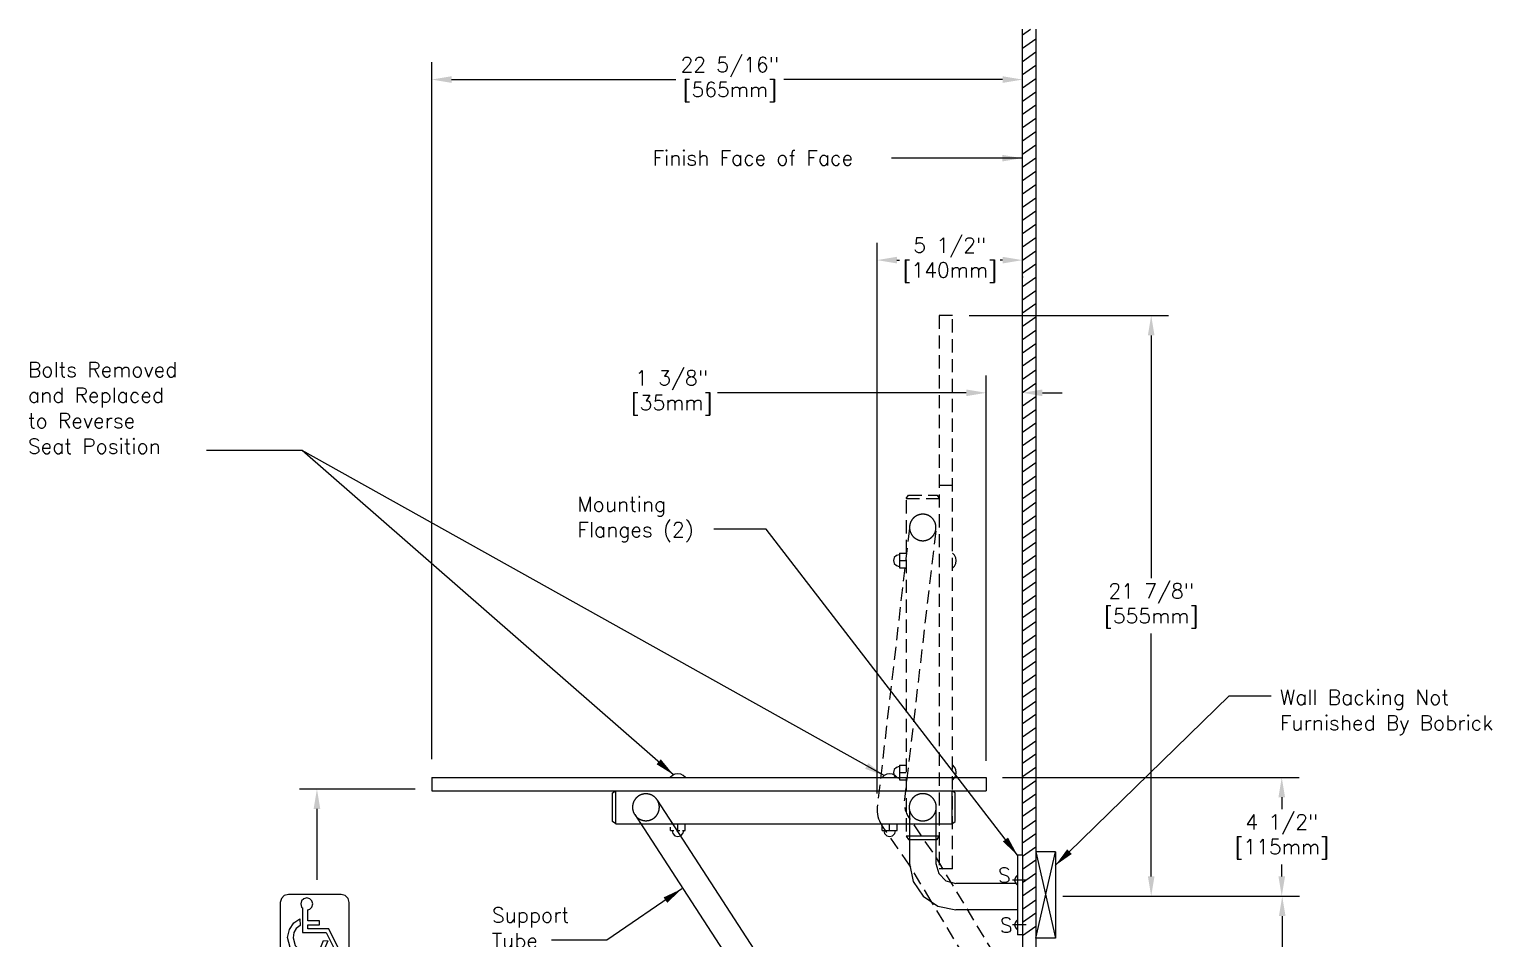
# Model space of a CAD drawing. Extents: x 7 to 116, y 1 to 63.
# Drawn here: x 60.4 to 115.6, y 26.4 to 60.7 of the extents above; entities that cross this region are included whole.
import ezdxf

# ---------------------------------------------------------------- set-up
doc = ezdxf.new("R2010")
doc.units = 0
doc.header["$MEASUREMENT"] = 0
doc.header["$PDMODE"] = 3
doc.header["$PDSIZE"] = 1
doc.linetypes.add('HIDDEN', pattern=[0.375, 0.25, -0.125])
doc.linetypes.add('HIDDEN2', pattern=[0.1875, 0.125, -0.0625])
doc.layers.get('0').update_dxf_attribs({"linetype": 'CONTINUOUS'})
doc.layers.get('Defpoints').update_dxf_attribs({"linetype": 'CONTINUOUS'})
doc.layers.add('detail', color=4, linetype='CONTINUOUS')
doc.layers.add('dim', color=1, linetype='CONTINUOUS')
doc.styles.add('DIM_S_7', font='simplex.shx', dxfattribs={"height": 0.5625})
doc.dimstyles.new('DIM_S_7', dxfattribs={"dimtxt": 0.125, "dimasz": 0.75, "dimexe": 0.65625, "dimexo": 0.625, "dimgap": 0.09375, "dimtad": 0, "dimtih": 1, "dimtoh": 1, "dimdec": 4, "dimzin": 4, "dimdsep": 46, "dimlunit": 5, "dimtxsty": 'DIM_S_7', "dimcen": 0.09375, "dimaunit": 1, "dimadec": 0, "dimazin": 0, "dimtfac": 1, "dimtdec": 4, "dimtofl": 0, "dimtmove": 0, "dimatfit": 3, "dimfxl": 1, "dimfrac": 2, "dimtolj": 1, "dimtzin": 0, "dimarcsym": 0})

# ---------------------------------------------------------------- blocks, each defined once
blk = doc.blocks.new('*D8')
at = {"color": 0, "linetype": 'ByBlock'}
for p, q in [((75.575, 33.13), (75.575, 59.444)), ((97.889, 59.413), (97.889, 59.444)), ((76.325, 58.788), (84.799, 58.788)), ((97.139, 58.788), (88.87, 58.788))]:
    blk.add_line(p, q, dxfattribs=at)
for points in [[(76.325, 58.913), (76.325, 58.663), (75.575, 58.788)], [(97.139, 58.913), (97.139, 58.663), (97.889, 58.788)]]:
    blk.add_solid(points, dxfattribs=at)
at = {"layer": 'Defpoints', "color": 0, "linetype": 'ByBlock'}
for p in [(97.889, 58.788), (97.889, 58.788), (75.575, 32.505)]:
    blk.add_point(p, dxfattribs=at)
at = {"color": 0, "linetype": 'ByBlock', "insert": (86.834, 58.788), "char_height": 0.5625, "attachment_point": 5, "style": 'DIM_S_7'}
blk.add_mtext('\\A1;22 5/16"\\P[565mm]', dxfattribs=at)
blk = doc.blocks.new('*D9')
at = {"color": 0, "linetype": 'ByBlock'}
for p, q in [((92.395, 31.838), (92.395, 52.628)), ((93.145, 51.972), (93.239, 51.972)), ((97.139, 51.972), (97.045, 51.972)), ((97.889, 51.351), (97.889, 51.316))]:
    blk.add_line(p, q, dxfattribs=at)
for points in [[(93.145, 52.097), (93.145, 51.847), (92.395, 51.972)], [(97.139, 52.097), (97.139, 51.847), (97.889, 51.972)]]:
    blk.add_solid(points, dxfattribs=at)
at = {"layer": 'Defpoints', "color": 0, "linetype": 'ByBlock'}
for p in [(97.889, 51.976), (97.889, 51.972), (92.395, 31.213)]:
    blk.add_point(p, dxfattribs=at)
at = {"color": 0, "linetype": 'ByBlock', "insert": (95.141, 51.972), "char_height": 0.5625, "attachment_point": 5, "style": 'DIM_S_7'}
blk.add_mtext('\\A1;5 1/2"\\P[140mm]', dxfattribs=at)
blk = doc.blocks.new('*D19')
at = {"layer": 'Defpoints', "color": 0, "linetype": 'Continuous'}
for p in [(95.247, 49.88), (98.787, 27.958), (102.75, 27.958)]:
    blk.add_point(p, dxfattribs=at)
at = {"layer": 'dim', "color": 0, "linetype": 'Continuous', "lineweight": -2}
for p, q in [((95.872, 49.88), (103.407, 49.88)), ((102.75, 49.13), (102.75, 39.964)), ((102.75, 28.708), (102.75, 37.875)), ((99.412, 27.958), (103.407, 27.958))]:
    blk.add_line(p, q, dxfattribs=at)
at = {"layer": 'dim', "color": 0, "linetype": 'Continuous'}
for points in [[(102.625, 49.13), (102.875, 49.13), (102.75, 49.88)], [(102.625, 28.708), (102.875, 28.708), (102.75, 27.958)]]:
    blk.add_solid(points, dxfattribs=at)
at = {"layer": 'dim', "color": 0, "linetype": 'Continuous', "insert": (102.75, 38.919), "char_height": 0.5625, "attachment_point": 5, "style": 'DIM_S_7'}
blk.add_mtext('\\A1;21 7/8"\\P[555mm]', dxfattribs=at)
blk = doc.blocks.new('*D12')
at = {"color": 0, "linetype": 'ByBlock'}
for p, q in [((99.412, 27.958), (108.355, 27.958)), ((107.699, 27.208), (107.699, 24.308)), ((107.699, 19.318), (107.699, 22.218)), ((98.708, 18.568), (108.355, 18.568))]:
    blk.add_line(p, q, dxfattribs=at)
for points in [[(107.574, 27.208), (107.824, 27.208), (107.699, 27.958)], [(107.574, 19.318), (107.824, 19.318), (107.699, 18.568)]]:
    blk.add_solid(points, dxfattribs=at)
at = {"layer": 'Defpoints', "color": 0, "linetype": 'ByBlock'}
for p in [(98.787, 27.958), (107.699, 27.958), (98.083, 18.568)]:
    blk.add_point(p, dxfattribs=at)
at = {"color": 0, "linetype": 'ByBlock', "insert": (107.699, 23.263), "char_height": 0.5625, "attachment_point": 5, "style": 'DIM_S_7'}
blk.add_mtext('\\A1;9 3/8"\\P[240mm]', dxfattribs=at)
blk = doc.blocks.new('*D13')
at = {"color": 0, "linetype": 'ByBlock'}
for p, q in [((96.515, 33.068), (96.515, 47.621)), ((97.889, 46.38), (97.889, 47.621)), ((95.765, 46.964), (86.366, 46.964)), ((98.639, 46.964), (99.389, 46.964))]:
    blk.add_line(p, q, dxfattribs=at)
for points in [[(95.765, 47.089), (95.765, 46.839), (96.515, 46.964)], [(98.639, 47.089), (98.639, 46.839), (97.889, 46.964)]]:
    blk.add_solid(points, dxfattribs=at)
at = {"layer": 'Defpoints', "color": 0, "linetype": 'ByBlock'}
for p in [(97.889, 46.964), (97.889, 45.755), (96.515, 32.443)]:
    blk.add_point(p, dxfattribs=at)
at = {"color": 0, "linetype": 'ByBlock', "insert": (84.638, 46.964), "char_height": 0.5625, "attachment_point": 5, "style": 'DIM_S_7'}
blk.add_mtext('\\A1;1 3/8"\\P[35mm]', dxfattribs=at)
blk = doc.blocks.new('*D14')
at = {"color": 0, "linetype": 'ByBlock'}
for p, q in [((97.14, 32.443), (108.337, 32.443)), ((107.681, 31.693), (107.681, 31.245)), ((107.681, 28.708), (107.681, 29.156)), ((99.412, 27.958), (108.337, 27.958))]:
    blk.add_line(p, q, dxfattribs=at)
for points in [[(107.556, 31.693), (107.806, 31.693), (107.681, 32.443)], [(107.556, 28.708), (107.806, 28.708), (107.681, 27.958)]]:
    blk.add_solid(points, dxfattribs=at)
at = {"layer": 'Defpoints', "color": 0, "linetype": 'ByBlock'}
for p in [(96.515, 32.443), (98.787, 27.958), (107.681, 27.958)]:
    blk.add_point(p, dxfattribs=at)
at = {"color": 0, "linetype": 'ByBlock', "insert": (107.681, 30.201), "char_height": 0.5625, "attachment_point": 5, "style": 'DIM_S_7'}
blk.add_mtext('\\A1;4 1/2"\\P[115mm]', dxfattribs=at)
blk = doc.blocks.new('ADA')
at = {"layer": 'detail', "linetype": 'Continuous'}
for p, q in [((1.017, 0.853), (0.492, 0.853)), ((1.261, 0.358), (1.017, 0.853)), ((1.215, 0.235), (1.3, 0.278)), ((1.3, 0.278), (1.299, 0.282))]:
    blk.add_line(p, q, dxfattribs=at)
for points in [[(1.328, 0), (1.431, 0.028), (1.503, 0.1), (1.531, 0.202), (1.531, 1.514), (1.503, 1.616), (1.431, 1.688), (1.328, 1.716), (0, 1.716), (-0.102, 1.688), (-0.175, 1.616), (-0.203, 1.514), (-0.203, 0.202), (-0.175, 0.1), (-0.102, 0.028), (0, 0)], [(0.997, 0.551), (0.905, 0.333), (0.727, 0.181), (0.491, 0.125), (0.233, 0.194), (0.049, 0.378), (-0.021, 0.635), (0.026, 0.833), (0.142, 1), (0.293, 1.1), (0.295, 0.934), (0.193, 0.86), (0.137, 0.758), (0.12, 0.624), (0.172, 0.431), (0.31, 0.294), (0.504, 0.242), (0.68, 0.282), (0.814, 0.393), (0.883, 0.555)]]:
    blk.add_lwpolyline(points, close=True, dxfattribs=at)
for points in [[(0.492, 1.332), (0.54, 1.345), (0.595, 1.4), (0.616, 1.477), (0.595, 1.554), (0.54, 1.609), (0.463, 1.629), (0.386, 1.609), (0.331, 1.554), (0.31, 1.477), (0.331, 1.4), (0.355, 1.376)], [(0.355, 1.376), (0.355, 0.757)], [(0.492, 1.051), (0.492, 1.332)], [(0.355, 0.757), (0.492, 0.757)], [(0.492, 0.955), (0.78, 0.955), (0.78, 1.051), (0.492, 1.051)], [(0.492, 0.853), (0.492, 0.955)], [(0.492, 0.757), (0.948, 0.757)], [(0.948, 0.757), (1.215, 0.235)], [(1.299, 0.282), (1.359, 0.307), (1.398, 0.335), (1.407, 0.361), (1.382, 0.375), (1.329, 0.374), (1.261, 0.358)]]:
    blk.add_lwpolyline(points, dxfattribs=at)

msp = doc.modelspace()

# ---------------------------------------------------------------- linework, layer by layer
at = {"layer": 'Defpoints', "color": 0, "linetype": 'ByBlock'}
msp.add_point((75.57534, 32.00514), dxfattribs=at)
at = {"layer": 'detail', "linetype": 'HIDDEN2', "ltscale": 4}
for p, q in [((93.61589, 41.84562), (92.40166, 31.32763)), ((93.62677, 29.12896), (92.5742, 30.64184))]:
    msp.add_line(p, q, dxfattribs=at)
at = {"layer": 'detail', "linetype": 'Continuous'}
for p, q in [((94.62217, 41.87998), (94.62217, 41.87998)), ((84.12971, 31.31761), (84.12971, 31.31761)), ((94.63467, 31.38011), (94.63467, 31.38011))]:
    msp.add_line(p, q, dxfattribs=at)
for points in [[(97.88913, 54.07566), (97.88913, 60.68698)], [(97.88913, 60.47604), (98.18813, 60.68698)], [(97.88913, 59.97598), (98.38913, 60.32879)], [(98.38913, 60.68698), (98.38913, 15.38025)], [(97.88913, 59.476), (98.38913, 59.82879)], [(97.88913, 58.97604), (98.38913, 59.32878)], [(97.88913, 58.47606), (98.38913, 58.8288)], [(97.88913, 57.976), (98.38913, 58.32881)], [(97.88913, 57.47602), (98.38913, 57.82881)], [(97.88913, 56.97603), (98.38913, 57.32883)], [(97.88913, 56.47605), (98.38913, 56.82884)], [(97.88913, 55.97605), (98.38913, 56.32885)], [(97.88913, 55.47607), (98.38913, 55.8288)], [(97.88913, 54.97602), (98.38913, 55.32881)], [(97.88913, 54.47605), (98.38913, 54.8288)], [(97.88913, 29.50515), (97.88913, 54.47605)], [(97.88913, 53.97607), (98.38913, 54.32882)], [(97.88913, 53.47602), (98.38913, 53.82882)], [(97.88913, 52.97604), (98.38913, 53.32883)], [(97.88913, 52.47604), (98.38913, 52.82885)], [(97.88913, 51.97606), (98.38913, 52.32885)], [(97.88913, 51.47607), (98.38913, 51.82887)], [(97.88913, 50.97609), (98.38913, 51.32882)], [(97.88913, 50.47603), (98.38913, 50.82882)], [(97.88913, 49.97604), (98.38913, 50.32884)], [(97.88913, 49.47606), (98.38913, 49.82886)], [(97.88913, 48.97608), (98.38913, 49.32886)], [(97.88913, 48.47608), (98.38913, 48.82888)], [(97.88913, 47.9761), (98.38913, 48.32889)], [(97.88913, 47.4761), (98.38913, 47.82891)], [(97.88913, 46.97612), (98.38913, 47.32886)], [(97.88913, 46.47613), (98.38913, 46.82887)], [(97.88913, 45.97613), (98.38913, 46.32888)], [(97.88913, 45.47615), (98.38913, 45.8289)], [(97.88913, 44.9761), (98.38913, 45.3289)], [(97.88913, 44.47612), (98.38913, 44.82892)], [(97.88913, 44.18257), (97.88913, 44.40581)], [(97.88913, 43.97612), (98.38913, 44.32893)], [(97.88913, 43.47614), (98.38913, 43.82895)], [(94.66218, 43.09494), (94.74715, 42.96995)], [(94.74715, 43.47994), (95.24713, 43.47994)], [(97.88913, 42.97615), (98.38913, 43.32889)], [(97.88913, 42.47617), (98.38913, 42.82891)], [(97.88913, 41.97617), (98.38913, 42.32892)], [(97.88913, 41.47619), (98.38913, 41.82894)], [(93.24718, 40.90997), (93.49721, 40.90997)], [(93.24718, 40.90997), (93.24718, 40.35)], [(95.38713, 40.62998), (95.37004, 40.73837), (95.32169, 40.83616), (95.24647, 40.9155)], [(97.88913, 40.97614), (98.38913, 41.32894)], [(93.23742, 40.85016), (93.12645, 40.82002), (93.04738, 40.74095), (93.01725, 40.62998)], [(93.01725, 40.62998), (93.04738, 40.51901), (93.12645, 40.43995), (93.23742, 40.40982)], [(93.2276, 40.84999), (93.24718, 40.84999)], [(93.2276, 40.40997), (93.24718, 40.40997)], [(93.2469, 40.85016), (93.24385, 40.85016), (93.24044, 40.85016), (93.23742, 40.85016)], [(93.23742, 40.40982), (93.24066, 40.40982), (93.24449, 40.40982), (93.24773, 40.40982)], [(93.24718, 40.62998), (93.49721, 40.62998)], [(93.24718, 40.35), (93.49721, 40.35)], [(95.24791, 40.34447), (95.32274, 40.42382), (95.3704, 40.52159), (95.38713, 40.62998)], [(97.88913, 40.47616), (98.38913, 40.82895)], [(97.88913, 39.97616), (98.38913, 40.32896)], [(97.88913, 39.47618), (98.38913, 39.82897)], [(97.88913, 38.97619), (98.38913, 39.32899)], [(97.88913, 38.47626), (98.38913, 38.82894)], [(97.88913, 37.97627), (98.38913, 38.32901)], [(97.88913, 37.47629), (98.38913, 37.82902)], [(97.88913, 36.97623), (98.38913, 37.32904)], [(97.88913, 36.47625), (98.38913, 36.82904)], [(97.88913, 35.97626), (98.38913, 36.32906)], [(97.88913, 35.47628), (98.38913, 35.82906)], [(97.88913, 34.97628), (98.38913, 35.32908)], [(97.88913, 34.47629), (98.38913, 34.82903)], [(97.88913, 33.9763), (98.38913, 34.32905)], [(97.88913, 33.47631), (98.38913, 33.82906)], [(97.88913, 32.97633), (98.38913, 33.32907)], [(93.23742, 32.85028), (93.12645, 32.82015), (93.04738, 32.74108), (93.01725, 32.63012)], [(93.01725, 32.63012), (93.04738, 32.51915), (93.12645, 32.44008), (93.23742, 32.40994)], [(93.2276, 32.85011), (93.24718, 32.85011)], [(93.2469, 32.85028), (93.24385, 32.85028), (93.24044, 32.85028), (93.23742, 32.85028)], [(93.24718, 32.9101), (93.24718, 32.35013)], [(93.24718, 32.9101), (93.49721, 32.9101)], [(93.24718, 32.63012), (93.49721, 32.63012)], [(95.38713, 32.63012), (95.37004, 32.7385), (95.32169, 32.83628), (95.24647, 32.91561)], [(95.24791, 32.3446), (95.32274, 32.42394), (95.3704, 32.52173), (95.38713, 32.63012)], [(97.88913, 32.47628), (98.38913, 32.82908)], [(75.57534, 32.44263), (96.51465, 32.44263)], [(75.57534, 32.44263), (75.57534, 31.94264)], [(84.87225, 32.58257), (84.76386, 32.56548), (84.66609, 32.51713), (84.58675, 32.44191)], [(85.15776, 32.44191), (85.07843, 32.51713), (84.98064, 32.56548), (84.87225, 32.58257)], [(92.87217, 32.58257), (92.76378, 32.56548), (92.66601, 32.51713), (92.58667, 32.44191)], [(93.2276, 32.41011), (93.24718, 32.41011)], [(93.23742, 32.40994), (93.24066, 32.40994), (93.24449, 32.40994), (93.24773, 32.40994)], [(93.24718, 32.35013), (93.49721, 32.35013)], [(96.51465, 32.44263), (96.51465, 31.94264)], [(97.88913, 31.9763), (98.38913, 32.3291)], [(75.57534, 31.94264), (96.51465, 31.94264)], [(82.40729, 31.8576), (82.53228, 31.94264)], [(82.40729, 30.77762), (82.40729, 31.8576)], [(82.53228, 30.69265), (82.53228, 31.94264)], [(84.08653, 31.59), (84.66943, 30.69265)], [(95.21516, 31.94264), (95.21516, 30.69265)], [(95.34015, 31.8576), (95.21516, 31.94264)], [(95.34015, 30.77762), (95.34015, 31.8576)], [(97.88913, 31.4763), (98.38913, 31.8291)], [(83.24797, 31.04527), (83.47701, 30.69265)], [(93.62219, 31.20513), (93.62219, 30.69265)], [(94.62217, 31.26763), (94.62217, 30.75515)], [(97.88913, 30.97632), (98.38913, 31.32912)], [(82.53228, 30.69265), (82.40729, 30.77762)], [(82.53228, 30.69265), (95.21516, 30.69265)], [(83.43204, 30.75515), (88.85441, 22.40744)], [(84.60347, 30.79444), (89.69304, 22.95218)], [(84.65208, 30.44234), (84.65208, 30.43929), (84.65208, 30.43588), (84.65208, 30.43286)], [(84.65225, 30.42309), (84.65225, 30.44262)], [(84.87225, 30.44262), (84.87225, 30.69265)], [(84.87225, 30.21268), (84.98322, 30.24282), (85.06228, 30.32189), (85.09243, 30.43286)], [(85.09226, 30.42309), (85.09226, 30.44262)], [(85.09243, 30.43286), (85.09243, 30.43588), (85.09243, 30.43929), (85.09243, 30.44234)], [(85.15223, 30.44262), (85.15223, 30.69265)], [(92.5922, 30.44262), (92.5922, 30.69265)], [(92.5922, 30.44262), (93.15216, 30.44262)], [(92.65201, 30.44234), (92.65201, 30.43929), (92.65201, 30.43588), (92.65201, 30.43286)], [(92.65201, 30.43286), (92.68215, 30.32189), (92.76122, 30.24282), (92.87217, 30.21268)], [(92.65218, 30.42309), (92.65218, 30.44262)], [(92.87217, 30.44262), (92.87217, 30.69265)], [(92.87217, 30.21268), (92.98314, 30.24282), (93.06221, 30.32189), (93.09235, 30.43286)], [(93.09218, 30.42309), (93.09218, 30.44262)], [(93.09235, 30.43286), (93.09235, 30.43588), (93.09235, 30.43929), (93.09235, 30.44234)], [(93.15216, 30.44262), (93.15216, 30.69265)], [(93.62219, 30.75515), (93.62219, 29.19272)], [(94.62217, 30.75515), (94.62217, 29.19272)], [(95.21516, 30.69265), (95.34015, 30.77762)], [(97.88913, 30.47632), (98.38913, 30.82907)], [(93.49721, 30.22764), (93.58218, 30.10266)], [(94.74715, 30.22462), (93.49721, 30.22462)], [(93.58218, 30.10266), (94.66218, 30.10266)], [(94.66218, 30.10266), (94.74715, 30.22764)], [(97.88913, 29.97634), (98.38913, 30.32909)], [(97.88913, 29.47635), (98.38913, 29.82909)], [(97.70217, 29.50515), (97.70217, 26.50516)], [(97.88913, 29.50515), (97.70217, 29.50515)], [(97.88913, 29.50515), (97.88913, 26.50516)], [(97.88913, 28.97637), (98.38913, 29.3291)], [(98.38913, 29.63013), (99.13913, 26.38018)], [(98.38913, 26.38018), (99.13913, 29.63013)], [(99.13913, 29.63013), (98.38913, 29.63013)], [(99.13913, 29.63013), (99.13913, 26.38018)], [(93.62225, 29.19272), (93.76013, 28.51269), (94.13578, 27.95633), (94.69214, 27.58068), (95.37218, 27.4428)], [(94.62223, 29.19272), (94.72486, 28.81471), (94.99416, 28.54541), (95.37218, 28.44277)], [(95.24713, 28.98763), (94.74715, 28.98763)], [(97.70233, 28.75529), (97.64404, 28.70705), (97.60632, 28.64231), (97.59292, 28.56765)], [(97.88913, 28.47631), (98.38913, 28.82912)], [(97.63559, 28.44277), (95.37218, 28.44277)], [(98.0245, 28.56765), (97.5061, 28.56765)], [(97.59292, 28.56765), (97.60632, 28.493), (97.64404, 28.42827), (97.70233, 28.38001)], [(97.88913, 27.97633), (98.38913, 28.32912)], [(97.88913, 27.47634), (98.38913, 27.82914)], [(97.70217, 27.4428), (95.37218, 27.4428)], [(97.70233, 27.0678), (97.64404, 27.01955), (97.60632, 26.95482), (97.59292, 26.88016)], [(97.88913, 26.97636), (98.38913, 27.32915)], [(98.0245, 26.88016), (97.5061, 26.88016)], [(97.59292, 26.88016), (97.60632, 26.8055), (97.64404, 26.74077), (97.70233, 26.69252)], [(97.88913, 26.47636), (98.38913, 26.82916)], [(97.88913, 26.56765), (97.88913, 15.38025)], [(97.88913, 26.50516), (97.70217, 26.50516)], [(99.13913, 26.38018), (98.38913, 26.38018)]]:
    msp.add_lwpolyline(points, dxfattribs=at)
at = {"layer": 'detail', "linetype": 'HIDDEN2', "ltscale": 4}
for points in [[(95.24713, 28.98763), (95.24713, 49.88017), (94.74715, 49.88017), (94.74715, 28.98763)], [(93.49721, 42.96995), (93.58218, 43.09494)], [(93.58218, 43.09494), (94.66218, 43.09494)], [(93.49721, 42.96995), (94.74715, 42.96995)], [(93.49721, 42.90745), (93.49721, 30.22462)], [(94.44222, 27.77268), (93.62677, 29.12896)], [(96.84669, 23.77388), (94.44222, 27.77268)]]:
    msp.add_lwpolyline(points, dxfattribs=at)
at = {"layer": 'detail', "linetype": 'Continuous'}
for points in [[(94.62217, 41.87939), (94.62211, 41.88686), (94.62196, 41.89431), (94.62169, 41.90177), (94.6213, 41.90922), (94.62082, 41.91666), (94.62021, 41.9241), (94.6195, 41.93153), (94.61868, 41.93894), (94.61775, 41.94635), (94.6167, 41.95374), (94.61554, 41.96111), (94.61427, 41.96846), (94.6129, 41.9758), (94.61141, 41.98312), (94.60982, 41.9904), (94.60812, 41.99767), (94.60631, 42.0049), (94.6044, 42.01211), (94.60237, 42.0193), (94.60023, 42.02644), (94.59799, 42.03357), (94.59565, 42.04065), (94.5932, 42.0477), (94.59065, 42.05471), (94.58799, 42.06167), (94.58522, 42.06862), (94.58236, 42.0755), (94.57938, 42.08235), (94.57631, 42.08915), (94.57315, 42.0959), (94.56987, 42.1026), (94.5665, 42.10926), (94.56303, 42.11587), (94.55946, 42.12241), (94.55579, 42.12892), (94.55203, 42.13537), (94.54816, 42.14174), (94.54421, 42.14808), (94.54017, 42.15434), (94.53603, 42.16055), (94.53179, 42.1667), (94.52747, 42.17278), (94.52305, 42.17879), (94.51856, 42.18474), (94.51396, 42.19062), (94.50927, 42.19644), (94.50451, 42.20218), (94.49966, 42.20784), (94.49473, 42.21344), (94.4897, 42.21897), (94.48461, 42.22441), (94.47943, 42.22978), (94.47417, 42.23508), (94.46883, 42.24028), (94.46341, 42.24543), (94.45793, 42.25047), (94.45236, 42.25545), (94.44672, 42.26032), (94.44101, 42.26513), (94.43522, 42.26985), (94.42937, 42.27447), (94.42345, 42.27902), (94.41745, 42.28347), (94.4114, 42.28783), (94.40529, 42.2921), (94.3991, 42.29628), (94.39286, 42.30036), (94.38656, 42.30436), (94.38019, 42.30825), (94.37377, 42.31205), (94.3673, 42.31577), (94.36076, 42.31938), (94.35419, 42.32288), (94.34755, 42.3263), (94.34086, 42.32961), (94.33413, 42.33283), (94.32734, 42.33593), (94.32051, 42.33895), (94.31365, 42.34186), (94.30674, 42.34466), (94.29978, 42.34737), (94.29278, 42.34996), (94.28575, 42.35246), (94.27868, 42.35485), (94.27158, 42.35713), (94.26443, 42.3593), (94.25728, 42.36137), (94.25008, 42.36334), (94.24285, 42.3652), (94.23559, 42.36694), (94.22831, 42.36857), (94.22101, 42.3701), (94.21368, 42.37153), (94.20634, 42.37284), (94.19897, 42.37404), (94.19159, 42.37513), (94.18419, 42.37611), (94.17678, 42.37698), (94.16935, 42.37774), (94.16193, 42.37839), (94.15449, 42.37893), (94.14703, 42.37936), (94.13958, 42.37967), (94.13212, 42.37987), (94.12465, 42.37997), (94.1172, 42.37995), (94.10973, 42.37982), (94.10228, 42.37957), (94.09482, 42.37923), (94.08738, 42.37876), (94.07994, 42.37818), (94.07251, 42.3775), (94.06509, 42.37671), (94.05768, 42.3758), (94.05029, 42.37478), (94.04291, 42.37364), (94.03555, 42.37241), (94.02821, 42.37107), (94.0209, 42.36961), (94.0136, 42.36805), (94.00633, 42.36636), (93.99909, 42.36459), (93.99187, 42.36269), (93.98467, 42.36069), (93.97752, 42.35859), (93.97039, 42.35638), (93.9633, 42.35406), (93.95625, 42.35164), (93.94923, 42.3491), (93.94224, 42.34648), (93.9353, 42.34374), (93.9284, 42.34089), (93.92154, 42.33794), (93.91474, 42.33491), (93.90796, 42.33177), (93.90124, 42.32851), (93.89458, 42.32516), (93.88796, 42.32172), (93.88139, 42.31817), (93.87488, 42.31453), (93.86842, 42.31079), (93.86203, 42.30696), (93.85568, 42.30302), (93.8494, 42.299), (93.84318, 42.29489), (93.83701, 42.29068), (93.83092, 42.28637), (93.82488, 42.28198), (93.81892, 42.2775), (93.81302, 42.27294), (93.8072, 42.26827), (93.80143, 42.26353), (93.79575, 42.25871), (93.79013, 42.25379), (93.78459, 42.24879), (93.77912, 42.24371), (93.77372, 42.23856), (93.76842, 42.23331), (93.76318, 42.228), (93.75803, 42.2226), (93.75296, 42.21713), (93.74797, 42.21157), (93.74305, 42.20596), (93.73823, 42.20026), (93.7335, 42.19449), (93.72885, 42.18865), (93.72429, 42.18276), (93.71981, 42.17678), (93.71543, 42.17074), (93.71114, 42.16465), (93.70693, 42.15848), (93.70282, 42.15225), (93.69881, 42.14597), (93.69488, 42.13962), (93.69106, 42.13321), (93.68733, 42.12675), (93.68369, 42.12023), (93.68016, 42.11366), (93.67671, 42.10704), (93.67338, 42.10036), (93.67014, 42.09364), (93.66701, 42.08687), (93.66396, 42.08005), (93.66102, 42.07319), (93.6582, 42.06629), (93.65547, 42.05935), (93.65285, 42.05236), (93.65032, 42.04535), (93.64792, 42.03827), (93.64561, 42.03119), (93.64339, 42.02406), (93.6413, 42.01689), (93.63931, 42.0097), (93.63743, 42.00249), (93.63566, 41.99523), (93.63398, 41.98796), (93.63242, 41.98066), (93.63098, 41.97334), (93.62965, 41.96601), (93.62841, 41.95864), (93.62729, 41.95127), (93.62629, 41.94387), (93.6254, 41.93646), (93.6246, 41.92905), (93.62392, 41.92161), (93.62335, 41.91417), (93.6229, 41.90673), (93.62256, 41.89927), (93.62233, 41.89182), (93.62221, 41.88435), (93.62219, 41.87689), (93.62231, 41.86943), (93.62252, 41.86197), (93.62284, 41.85452), (93.62327, 41.84706), (93.62382, 41.83962), (93.62447, 41.8322), (93.62525, 41.82477), (93.62613, 41.81736), (93.62711, 41.80996), (93.62822, 41.80259), (93.62942, 41.79522), (93.63075, 41.78788), (93.63217, 41.78055), (93.63371, 41.77325), (93.63536, 41.76597), (93.63712, 41.75873), (93.63899, 41.7515), (93.64096, 41.7443), (93.64303, 41.73713), (93.64521, 41.73), (93.6475, 41.7229), (93.6499, 41.71583), (93.65241, 41.7088), (93.65502, 41.70181), (93.65772, 41.69485), (93.66054, 41.68795), (93.66345, 41.68108), (93.66648, 41.67426), (93.6696, 41.66749), (93.67282, 41.66075), (93.67613, 41.65407), (93.67956, 41.64743), (93.68308, 41.64086), (93.68669, 41.63434), (93.69042, 41.62786), (93.69422, 41.62144), (93.69813, 41.61509), (93.70212, 41.60879), (93.70622, 41.60255), (93.71041, 41.59637), (93.71468, 41.59026), (93.71906, 41.58421), (93.72351, 41.57823), (93.72806, 41.57231), (93.73269, 41.56647), (93.73743, 41.56068), (93.74223, 41.55497), (93.74712, 41.54935), (93.7521, 41.54379), (93.75715, 41.53831), (93.7623, 41.53289), (93.76751, 41.52756), (93.77281, 41.52231), (93.77819, 41.51713), (93.78364, 41.51203), (93.78917, 41.50703), (93.79478, 41.5021), (93.80045, 41.49725), (93.8062, 41.4925), (93.81202, 41.48783), (93.8179, 41.48323), (93.82386, 41.47874), (93.82987, 41.47433), (93.83597, 41.47003), (93.84212, 41.46579), (93.84832, 41.46166), (93.8546, 41.45762), (93.86094, 41.45367), (93.86733, 41.44982), (93.87378, 41.44606), (93.88028, 41.4424), (93.88683, 41.43885), (93.89345, 41.43539), (93.90011, 41.43202), (93.90681, 41.42876), (93.91357, 41.4256), (93.92038, 41.42253), (93.92722, 41.41957), (93.93412, 41.41671), (93.94105, 41.41396), (93.94803, 41.41131), (93.95504, 41.40876), (93.96208, 41.40632), (93.96917, 41.40398), (93.9763, 41.40174), (93.98346, 41.39963), (93.99064, 41.39761), (93.99786, 41.39571), (94.00508, 41.39389), (94.01235, 41.39221), (94.01965, 41.39062), (94.02696, 41.38914), (94.03429, 41.38778), (94.04165, 41.38652), (94.04903, 41.38537), (94.05641, 41.38434), (94.06383, 41.38342), (94.07124, 41.3826), (94.07867, 41.38189), (94.08611, 41.38129), (94.09355, 41.38081), (94.101, 41.38044), (94.10845, 41.38019), (94.11592, 41.38003), (94.12338, 41.37999), (94.13085, 41.38007), (94.1383, 41.38026), (94.14576, 41.38056), (94.15321, 41.38095), (94.16065, 41.38148), (94.16809, 41.3821), (94.17552, 41.38285), (94.18293, 41.3837), (94.19033, 41.38467), (94.19771, 41.38573), (94.20508, 41.38692), (94.21242, 41.38821), (94.21975, 41.38961), (94.22706, 41.39111), (94.23435, 41.39274), (94.2416, 41.39447), (94.24883, 41.3963), (94.25604, 41.39824), (94.26322, 41.4003), (94.27036, 41.40245), (94.27747, 41.40472), (94.28454, 41.40709), (94.29159, 41.40957), (94.29859, 41.41215), (94.30555, 41.41484), (94.31246, 41.41762), (94.31935, 41.42051), (94.32618, 41.42351), (94.33297, 41.4266), (94.33972, 41.42979), (94.34641, 41.43309), (94.35305, 41.43649), (94.35964, 41.43998), (94.36618, 41.44358), (94.37267, 41.44726), (94.3791, 41.45105), (94.38546, 41.45493), (94.39179, 41.45891), (94.39804, 41.46298), (94.40423, 41.46715), (94.41037, 41.4714), (94.41643, 41.47575), (94.42243, 41.48019), (94.42836, 41.48471), (94.43422, 41.48933), (94.44001, 41.49402), (94.44574, 41.49881), (94.45139, 41.50368), (94.45698, 41.50863), (94.46248, 41.51368), (94.4679, 41.51879), (94.47326, 41.52399), (94.47853, 41.52926), (94.48372, 41.53462), (94.48884, 41.54006), (94.49387, 41.54558), (94.49883, 41.55116), (94.50369, 41.55682), (94.50847, 41.56254), (94.51316, 41.56834), (94.51776, 41.57421), (94.52228, 41.58014), (94.52672, 41.58615), (94.53106, 41.59222), (94.53531, 41.59835), (94.53946, 41.60455), (94.54353, 41.61081), (94.5475, 41.61713), (94.55138, 41.62351), (94.55515, 41.62994), (94.55883, 41.63644), (94.56242, 41.64297), (94.56591, 41.64957), (94.56929, 41.65622), (94.57259, 41.66291), (94.57578, 41.66965), (94.57887, 41.67646), (94.58185, 41.68329), (94.58474, 41.69018), (94.58752, 41.69709), (94.5902, 41.70406), (94.59276, 41.71107), (94.59524, 41.71811), (94.59759, 41.72518), (94.59986, 41.7323), (94.602, 41.73944), (94.60406, 41.74662), (94.60598, 41.75382), (94.60781, 41.76107), (94.60954, 41.76832), (94.61114, 41.77561), (94.61266, 41.78292), (94.61405, 41.79025), (94.61534, 41.7976), (94.6165, 41.80497), (94.61758, 41.81235), (94.61853, 41.81975), (94.61936, 41.82716), (94.6201, 41.83459), (94.62072, 41.84203), (94.62123, 41.84947), (94.62163, 41.85693), (94.62193, 41.86438), (94.6221, 41.87184), (94.62217, 41.8793)], [(84.17468, 31.31702), (84.17463, 31.32453), (84.17448, 31.33205), (84.17421, 31.33957), (84.17383, 31.34708), (84.17333, 31.35457), (84.17273, 31.36207), (84.17201, 31.36955), (84.17119, 31.37704), (84.17025, 31.38449), (84.16921, 31.39195), (84.16806, 31.39937), (84.16678, 31.40678), (84.16541, 31.41418), (84.16392, 31.42155), (84.16233, 31.42889), (84.16063, 31.43622), (84.15882, 31.44352), (84.15689, 31.45079), (84.15486, 31.45803), (84.15274, 31.46525), (84.1505, 31.47242), (84.14815, 31.47956), (84.14569, 31.48667), (84.14314, 31.49375), (84.14048, 31.50077), (84.13772, 31.50778), (84.13484, 31.51472), (84.13186, 31.52162), (84.12879, 31.5285), (84.12561, 31.53531), (84.12234, 31.54207), (84.11897, 31.54879), (84.11549, 31.55547), (84.11192, 31.56208), (84.10825, 31.56865), (84.10448, 31.57515), (84.10061, 31.5816), (84.09666, 31.58799), (84.09261, 31.59433), (84.08845, 31.6006), (84.08422, 31.60681), (84.07988, 31.61296), (84.07546, 31.61904), (84.07095, 31.62505), (84.06634, 31.631), (84.06167, 31.63688), (84.05689, 31.6427), (84.05203, 31.64843), (84.04708, 31.6541), (84.04205, 31.65969), (84.03695, 31.6652), (84.03175, 31.67064), (84.02648, 31.67601), (84.02113, 31.6813), (84.01571, 31.6865), (84.01021, 31.69162), (84.00462, 31.69666), (83.99897, 31.70162), (83.99324, 31.7065), (83.98745, 31.71129), (83.98158, 31.71598), (83.97564, 31.7206), (83.96963, 31.72512), (83.96355, 31.72956), (83.95742, 31.73391), (83.95122, 31.73816), (83.94496, 31.74233), (83.93864, 31.74639), (83.93225, 31.75036), (83.92581, 31.75424), (83.91931, 31.75803), (83.91276, 31.76171), (83.90616, 31.76531), (83.89949, 31.7688), (83.89278, 31.77219), (83.88602, 31.77549), (83.87921, 31.77868), (83.87235, 31.78177), (83.86545, 31.78476), (83.85851, 31.78765), (83.85152, 31.79043), (83.84449, 31.7931), (83.83743, 31.79568), (83.83033, 31.79815), (83.82319, 31.80052), (83.81602, 31.80277), (83.80882, 31.80492), (83.80158, 31.80697), (83.79431, 31.80891), (83.78702, 31.81073), (83.7797, 31.81245), (83.77236, 31.81407), (83.76499, 31.81557), (83.7576, 31.81697), (83.75019, 31.81825), (83.74276, 31.81942), (83.73531, 31.82049), (83.72786, 31.82143), (83.72039, 31.82229), (83.7129, 31.82302), (83.70541, 31.82365), (83.69791, 31.82416), (83.6904, 31.82455), (83.68289, 31.82484), (83.67536, 31.82501), (83.66784, 31.82508), (83.66032, 31.82503), (83.6528, 31.82488), (83.64529, 31.82461), (83.63778, 31.82423), (83.63028, 31.82373), (83.62278, 31.82312), (83.6153, 31.82241), (83.60782, 31.82159), (83.60036, 31.82066), (83.59291, 31.81961), (83.58548, 31.81846), (83.57807, 31.81718), (83.57067, 31.81581), (83.5633, 31.81432), (83.55596, 31.81273), (83.54863, 31.81103), (83.54133, 31.80922), (83.53406, 31.80729), (83.52682, 31.80526), (83.51961, 31.80314), (83.51244, 31.8009), (83.50529, 31.79855), (83.49818, 31.7961), (83.49111, 31.79354), (83.48408, 31.79088), (83.47708, 31.78812), (83.47013, 31.78524), (83.46322, 31.78228), (83.45636, 31.7792), (83.44954, 31.77603), (83.44278, 31.77275), (83.43606, 31.76937), (83.42939, 31.76589), (83.42277, 31.76232), (83.41621, 31.75865), (83.4097, 31.75488), (83.40326, 31.75101), (83.39686, 31.74706), (83.39053, 31.74301), (83.38425, 31.73887), (83.37804, 31.73462), (83.37189, 31.73029), (83.36581, 31.72587), (83.35979, 31.72137), (83.35385, 31.71676), (83.34797, 31.71207), (83.34216, 31.70729), (83.33642, 31.70243), (83.33075, 31.6975), (83.32515, 31.69247), (83.31964, 31.68735), (83.3142, 31.68216), (83.30884, 31.67689), (83.30355, 31.67155), (83.29835, 31.66612), (83.29322, 31.66061), (83.28818, 31.65504), (83.28323, 31.64938), (83.27836, 31.64366), (83.27357, 31.63786), (83.26886, 31.63198), (83.26424, 31.62606), (83.25972, 31.62005), (83.25528, 31.61397), (83.25093, 31.60783), (83.24668, 31.60164), (83.24251, 31.59537), (83.23845, 31.58905), (83.23448, 31.58266), (83.2306, 31.57623), (83.22681, 31.56972), (83.22313, 31.56317), (83.21953, 31.55657), (83.21604, 31.54991), (83.21265, 31.54319), (83.20935, 31.53643), (83.20616, 31.52963), (83.20307, 31.52277), (83.20008, 31.51587), (83.19719, 31.50892), (83.19441, 31.50194), (83.19174, 31.49492), (83.18916, 31.48785), (83.18669, 31.48075), (83.18432, 31.47361), (83.18207, 31.46644), (83.17992, 31.45924), (83.17787, 31.45199), (83.17593, 31.44472), (83.1741, 31.43744), (83.17238, 31.43011), (83.17077, 31.42277), (83.16926, 31.4154), (83.16787, 31.40802), (83.16658, 31.40061), (83.16542, 31.39318), (83.16434, 31.38574), (83.16339, 31.37827), (83.16255, 31.3708), (83.16182, 31.36332), (83.16119, 31.35582), (83.16068, 31.34832), (83.16029, 31.34081), (83.15999, 31.3333), (83.15982, 31.32578), (83.15975, 31.31827), (83.15981, 31.31074), (83.15996, 31.30323), (83.16023, 31.2957), (83.16061, 31.28819), (83.16109, 31.28069), (83.1617, 31.2732), (83.16241, 31.26571), (83.16323, 31.25825), (83.16417, 31.25078), (83.16522, 31.24334), (83.16638, 31.2359), (83.16764, 31.22848), (83.16902, 31.2211), (83.17051, 31.21372), (83.17209, 31.20638), (83.17379, 31.19905), (83.17561, 31.19175), (83.17752, 31.18448), (83.17955, 31.17724), (83.18169, 31.17002), (83.18393, 31.16285), (83.18628, 31.15571), (83.18873, 31.1486), (83.19128, 31.14152), (83.19395, 31.13449), (83.19671, 31.12749), (83.19957, 31.12055), (83.20255, 31.11365), (83.20562, 31.10677), (83.2088, 31.09996), (83.21207, 31.0932), (83.21545, 31.08648), (83.21892, 31.0798), (83.2225, 31.07319), (83.22617, 31.06662), (83.22993, 31.06012), (83.2338, 31.05367), (83.23775, 31.04728), (83.24181, 31.04094), (83.24596, 31.03467), (83.2502, 31.02846), (83.25453, 31.02231), (83.25895, 31.01623), (83.26346, 31.0102), (83.26805, 31.00425), (83.27274, 30.99837), (83.27752, 30.99256), (83.28238, 30.98683), (83.28733, 30.98117), (83.29234, 30.97557), (83.29746, 30.97005), (83.30265, 30.96461), (83.30792, 30.95924), (83.31328, 30.95397), (83.31869, 30.94875), (83.3242, 30.94364), (83.32979, 30.93859), (83.33543, 30.93363), (83.34115, 30.92876), (83.34696, 30.92397), (83.35283, 30.91928), (83.35877, 30.91466), (83.36476, 30.91013), (83.37084, 30.90568), (83.37698, 30.90135), (83.38317, 30.8971), (83.38944, 30.89293), (83.39576, 30.88886), (83.40215, 30.88488), (83.40858, 30.881), (83.41509, 30.87721), (83.42164, 30.87353), (83.42824, 30.86994), (83.4349, 30.86644), (83.44162, 30.86305), (83.44838, 30.85977), (83.45518, 30.85656), (83.46204, 30.85347), (83.46894, 30.85048), (83.47589, 30.84761), (83.48286, 30.84481), (83.48989, 30.84214), (83.49696, 30.83956), (83.50406, 30.83709), (83.5112, 30.83472), (83.51838, 30.83247), (83.52558, 30.83032), (83.53282, 30.82828), (83.54007, 30.82633), (83.54737, 30.82451), (83.55469, 30.82278), (83.56204, 30.82116), (83.56941, 30.81966), (83.57679, 30.81827), (83.58421, 30.81698), (83.59163, 30.8158), (83.59907, 30.81474), (83.60653, 30.81379), (83.61401, 30.81294), (83.62149, 30.81222), (83.62899, 30.81159), (83.63649, 30.81108), (83.644, 30.81067), (83.65151, 30.81039), (83.65902, 30.81022), (83.66655, 30.81015), (83.67407, 30.81019), (83.68158, 30.81035), (83.68909, 30.81062), (83.69661, 30.811), (83.70412, 30.8115), (83.71161, 30.81209), (83.7191, 30.8128), (83.72657, 30.81364), (83.73403, 30.81457), (83.74147, 30.81561), (83.7489, 30.81677), (83.75631, 30.81803), (83.76371, 30.8194), (83.77108, 30.82089), (83.77844, 30.82248), (83.78576, 30.82418), (83.79306, 30.82599), (83.80033, 30.82792), (83.80757, 30.82995), (83.81477, 30.83207), (83.82196, 30.83431), (83.8291, 30.83667), (83.83622, 30.83912), (83.84329, 30.84167), (83.85032, 30.84433), (83.8573, 30.8471), (83.86426, 30.84996), (83.87116, 30.85294), (83.87804, 30.85601), (83.88485, 30.85919), (83.89161, 30.86246), (83.89833, 30.86583), (83.90501, 30.8693), (83.91163, 30.87288), (83.91819, 30.87655), (83.92469, 30.88032), (83.93114, 30.88418), (83.93753, 30.88814), (83.94387, 30.89219), (83.95015, 30.89634), (83.95635, 30.90058), (83.9625, 30.9049), (83.96858, 30.90933), (83.97461, 30.91383), (83.98056, 30.91844), (83.98644, 30.92313), (83.99225, 30.92789), (83.99799, 30.93275), (84.00365, 30.9377), (84.00924, 30.94273), (84.01476, 30.94783), (84.0202, 30.95303), (84.02557, 30.95829), (84.03086, 30.96365), (84.03606, 30.96908), (84.04117, 30.97458), (84.04622, 30.98016), (84.05118, 30.98581), (84.05605, 30.99154), (84.06085, 30.99734), (84.06555, 31.0032), (84.07016, 31.00914), (84.07469, 31.01514), (84.07913, 31.02122), (84.08348, 31.02735), (84.08773, 31.03355), (84.0919, 31.03981), (84.09596, 31.04613), (84.09993, 31.05252), (84.10382, 31.05896), (84.1076, 31.06546), (84.11128, 31.07201), (84.11488, 31.07861), (84.11837, 31.08527), (84.12177, 31.09199), (84.12506, 31.09875), (84.12825, 31.10555), (84.13134, 31.11241), (84.13433, 31.11932), (84.13722, 31.12626), (84.14001, 31.13323), (84.14269, 31.14026), (84.14525, 31.14733), (84.14773, 31.15443), (84.1501, 31.16158), (84.15236, 31.16875), (84.15451, 31.17595), (84.15655, 31.18319), (84.15849, 31.19045), (84.16032, 31.19774), (84.16205, 31.20506), (84.16366, 31.21241), (84.16517, 31.21978), (84.16656, 31.22717), (84.16785, 31.23458), (84.16902, 31.242), (84.17008, 31.24944), (84.17103, 31.2569), (84.17188, 31.26438), (84.17262, 31.27187), (84.17324, 31.27935), (84.17376, 31.28686), (84.17415, 31.29437), (84.17444, 31.30188), (84.17462, 31.30939), (84.17468, 31.31692)], [(94.63467, 31.317), (94.63461, 31.32456), (94.63446, 31.33213), (94.63419, 31.33968), (94.6338, 31.34722), (94.63332, 31.35476), (94.63271, 31.3623), (94.632, 31.36982), (94.63117, 31.37733), (94.63023, 31.38483), (94.62918, 31.39233), (94.62804, 31.3998), (94.62676, 31.40724), (94.62539, 31.41468), (94.6239, 31.42209), (94.62231, 31.42947), (94.6206, 31.43684), (94.6188, 31.44417), (94.61687, 31.45148), (94.61484, 31.45877), (94.6127, 31.46602), (94.61046, 31.47324), (94.60811, 31.48042), (94.60566, 31.48757), (94.60311, 31.49468), (94.60044, 31.50175), (94.59767, 31.5088), (94.5948, 31.51578), (94.59183, 31.52273), (94.58875, 31.52963), (94.58558, 31.53649), (94.58229, 31.54331), (94.57892, 31.55007), (94.57544, 31.55678), (94.57186, 31.56343), (94.56819, 31.57003), (94.56442, 31.5766), (94.56055, 31.58309), (94.55658, 31.58952), (94.55253, 31.5959), (94.54837, 31.60222), (94.54414, 31.60847), (94.5398, 31.61466), (94.53536, 31.62078), (94.53086, 31.62685), (94.52625, 31.63285), (94.52156, 31.63877), (94.51677, 31.64462), (94.51191, 31.6504), (94.50696, 31.65612), (94.50192, 31.66176), (94.4968, 31.66733), (94.49161, 31.67281), (94.48633, 31.67821), (94.48097, 31.68355), (94.47554, 31.6888), (94.47003, 31.69397), (94.46443, 31.69906), (94.45878, 31.70406), (94.45304, 31.70899), (94.44723, 31.71383), (94.44135, 31.71857), (94.43541, 31.72324), (94.42938, 31.72781), (94.4233, 31.73231), (94.41715, 31.7367), (94.41095, 31.74101), (94.40467, 31.74522), (94.39833, 31.74934), (94.39193, 31.75337), (94.38548, 31.75729), (94.37896, 31.76113), (94.3724, 31.76486), (94.36577, 31.7685), (94.35909, 31.77204), (94.35236, 31.7755), (94.34558, 31.77885), (94.33875, 31.78208), (94.33188, 31.78522), (94.32496, 31.78827), (94.31801, 31.79121), (94.31099, 31.79405), (94.30395, 31.79678), (94.29686, 31.79941), (94.28973, 31.80193), (94.28257, 31.80436), (94.27538, 31.80667), (94.26815, 31.80886), (94.26089, 31.81098), (94.25359, 31.81296), (94.24628, 31.81484), (94.23894, 31.81662), (94.23155, 31.81829), (94.22417, 31.81985), (94.21674, 31.82129), (94.2093, 31.82264), (94.20185, 31.82387), (94.19438, 31.82499), (94.18688, 31.826), (94.17937, 31.82689), (94.17186, 31.82768), (94.16434, 31.82837), (94.1568, 31.82893), (94.14926, 31.82939), (94.1417, 31.82973), (94.13415, 31.82997), (94.12658, 31.83008), (94.11903, 31.83009), (94.11147, 31.82998), (94.10392, 31.82977), (94.09637, 31.82944), (94.08881, 31.82902), (94.08129, 31.82846), (94.07375, 31.82781), (94.06624, 31.82703), (94.05872, 31.82615), (94.05123, 31.82516), (94.04376, 31.82406), (94.03629, 31.82285), (94.02885, 31.82153), (94.02142, 31.8201), (94.01403, 31.81856), (94.00666, 31.81691), (93.9993, 31.81516), (93.99197, 31.81329), (93.98467, 31.81132), (93.97742, 31.80923), (93.97018, 31.80704), (93.96298, 31.80474), (93.95581, 31.80234), (93.94868, 31.79984), (93.94159, 31.79723), (93.93453, 31.79451), (93.92752, 31.79169), (93.92055, 31.78877), (93.91362, 31.78575), (93.90674, 31.78262), (93.89991, 31.77939), (93.89312, 31.77606), (93.88638, 31.77264), (93.8797, 31.76911), (93.87307, 31.76548), (93.86649, 31.76176), (93.85996, 31.75794), (93.8535, 31.75402), (93.84709, 31.75001), (93.84074, 31.74591), (93.83446, 31.74172), (93.82824, 31.73742), (93.82208, 31.73304), (93.81598, 31.72856), (93.80996, 31.72402), (93.80399, 31.71937), (93.7981, 31.71462), (93.79229, 31.7098), (93.78653, 31.7049), (93.78086, 31.69991), (93.77527, 31.69482), (93.76974, 31.68968), (93.76428, 31.68443), (93.75891, 31.67912), (93.75363, 31.67372), (93.74841, 31.66825), (93.74328, 31.66269), (93.73823, 31.65707), (93.73327, 31.65137), (93.72838, 31.6456), (93.72359, 31.63975), (93.71889, 31.63384), (93.71427, 31.62786), (93.70973, 31.62181), (93.7053, 31.61568), (93.70095, 31.6095), (93.69668, 31.60327), (93.69252, 31.59696), (93.68845, 31.59058), (93.68447, 31.58416), (93.68058, 31.57767), (93.6768, 31.57114), (93.6731, 31.56454), (93.66951, 31.55789), (93.66601, 31.55119), (93.66263, 31.54444), (93.65932, 31.53764), (93.65614, 31.53079), (93.65303, 31.52389), (93.65004, 31.51695), (93.64716, 31.50996), (93.64437, 31.50293), (93.64169, 31.49587), (93.63911, 31.48876), (93.63665, 31.48161), (93.63428, 31.47444), (93.63201, 31.46723), (93.62986, 31.45999), (93.62782, 31.4527), (93.62588, 31.4454), (93.62405, 31.43806), (93.62232, 31.43071), (93.62072, 31.42332), (93.6192, 31.41591), (93.61781, 31.40849), (93.61652, 31.40104), (93.61535, 31.39358), (93.61428, 31.38609), (93.61334, 31.3786), (93.61248, 31.37108), (93.61175, 31.36356), (93.61114, 31.35602), (93.61063, 31.34848), (93.61022, 31.34094), (93.60993, 31.33339), (93.60976, 31.32582), (93.60969, 31.31827), (93.60974, 31.31071), (93.60989, 31.30316), (93.61016, 31.2956), (93.61054, 31.28805), (93.61104, 31.28051), (93.61163, 31.27297), (93.61236, 31.26545), (93.61318, 31.25793), (93.61411, 31.25044), (93.61516, 31.24295), (93.61631, 31.23549), (93.61759, 31.22803), (93.61896, 31.22059), (93.62045, 31.21318), (93.62204, 31.20579), (93.62374, 31.19843), (93.62555, 31.1911), (93.62748, 31.18379), (93.62951, 31.1765), (93.63163, 31.16924), (93.63387, 31.16203), (93.63622, 31.15485), (93.63867, 31.1477), (93.64124, 31.14059), (93.6439, 31.13352), (93.64667, 31.12647), (93.64953, 31.11949), (93.65251, 31.11254), (93.65558, 31.10563), (93.65876, 31.09878), (93.66204, 31.09196), (93.66542, 31.0852), (93.66889, 31.07849), (93.67248, 31.07182), (93.67615, 31.06522), (93.67992, 31.05867), (93.68379, 31.05218), (93.68775, 31.04575), (93.69181, 31.03937), (93.69596, 31.03305), (93.7002, 31.0268), (93.70453, 31.02061), (93.70895, 31.01447), (93.71348, 31.00842), (93.71808, 31.00242), (93.72277, 30.9965), (93.72755, 30.99063), (93.73241, 30.98485), (93.73737, 30.97914), (93.7424, 30.9735), (93.74752, 30.96794), (93.75272, 30.96246), (93.75799, 30.95704), (93.76335, 30.95172), (93.76879, 30.94646), (93.7743, 30.94128), (93.77989, 30.9362), (93.78554, 30.93119), (93.79128, 30.92626), (93.79709, 30.92143), (93.80297, 30.91668), (93.80891, 30.91202), (93.81493, 30.90744), (93.82101, 30.90295), (93.82717, 30.89856), (93.83337, 30.89425), (93.83965, 30.89004), (93.84599, 30.88591), (93.85239, 30.88189), (93.85884, 30.87796), (93.86536, 30.87412), (93.87192, 30.87038), (93.87854, 30.86674), (93.88521, 30.8632), (93.89195, 30.85975), (93.89872, 30.85641), (93.90555, 30.85316), (93.91243, 30.85002), (93.91934, 30.84697), (93.92631, 30.84403), (93.93331, 30.8412), (93.94036, 30.83847), (93.94744, 30.83583), (93.95457, 30.83331), (93.96173, 30.83088), (93.96893, 30.82857), (93.97616, 30.82636), (93.98341, 30.82426), (93.99071, 30.82228), (93.99803, 30.8204), (94.00538, 30.81861), (94.01275, 30.81695), (94.02015, 30.81538), (94.02756, 30.81393), (94.035, 30.8126), (94.04246, 30.81137), (94.04994, 30.81025), (94.05742, 30.80923), (94.06493, 30.80834), (94.07244, 30.80754), (94.07997, 30.80686), (94.08751, 30.80629), (94.09506, 30.80584), (94.1026, 30.8055), (94.11016, 30.80526), (94.11772, 30.80515), (94.12528, 30.80513), (94.13283, 30.80523), (94.14038, 30.80544), (94.14794, 30.80577), (94.15549, 30.80621), (94.16303, 30.80676), (94.17056, 30.80741), (94.17808, 30.80818), (94.18558, 30.80906), (94.19308, 30.81005), (94.20056, 30.81116), (94.20801, 30.81236), (94.21546, 30.81369), (94.22288, 30.81512), (94.23028, 30.81665), (94.23766, 30.81831), (94.245, 30.82007), (94.25233, 30.82193), (94.25963, 30.8239), (94.2669, 30.82598), (94.27413, 30.82818), (94.28133, 30.83047), (94.2885, 30.83287), (94.29563, 30.83538), (94.30273, 30.83798), (94.30979, 30.84069), (94.31679, 30.84351), (94.32376, 30.84643), (94.33069, 30.84946), (94.33758, 30.85258), (94.34441, 30.85581), (94.3512, 30.85914), (94.35793, 30.86257), (94.36462, 30.8661), (94.37125, 30.86972), (94.37783, 30.87344), (94.38435, 30.87727), (94.39082, 30.88118), (94.39723, 30.88519), (94.40358, 30.88929), (94.40986, 30.89348), (94.41608, 30.89778), (94.42224, 30.90216), (94.42834, 30.90662), (94.43436, 30.91118), (94.44033, 30.91583), (94.44622, 30.92056), (94.45203, 30.9254), (94.45779, 30.9303), (94.46345, 30.93529), (94.46907, 30.94036), (94.47458, 30.94552), (94.48004, 30.95077), (94.48541, 30.95608), (94.49069, 30.96148), (94.49591, 30.96695), (94.50104, 30.97249), (94.5061, 30.97812), (94.51106, 30.98383), (94.51593, 30.9896), (94.52074, 30.99544), (94.52544, 31.00135), (94.53006, 31.00733), (94.5346, 31.01338), (94.53903, 31.0195), (94.54339, 31.02568), (94.54765, 31.03192), (94.55182, 31.03822), (94.55589, 31.0446), (94.55987, 31.05102), (94.56375, 31.05751), (94.56754, 31.06404), (94.57123, 31.07063), (94.57482, 31.0773), (94.57832, 31.084), (94.58172, 31.09074), (94.58501, 31.09755), (94.58821, 31.10439), (94.5913, 31.11129), (94.59429, 31.11824), (94.59718, 31.12523), (94.59996, 31.13224), (94.60265, 31.13931), (94.60522, 31.14641), (94.6077, 31.15356), (94.61007, 31.16074), (94.61232, 31.16795), (94.61447, 31.1752), (94.61653, 31.18247), (94.61847, 31.18978), (94.6203, 31.19711), (94.62201, 31.20448), (94.62363, 31.21186), (94.62515, 31.21926), (94.62653, 31.22668), (94.62782, 31.23414), (94.629, 31.24161), (94.63006, 31.24909), (94.63101, 31.25659), (94.63186, 31.2641), (94.6326, 31.27162), (94.63322, 31.27915), (94.63373, 31.28669), (94.63413, 31.29424), (94.63441, 31.3018), (94.6346, 31.30935), (94.63467, 31.3169)]]:
    msp.add_lwpolyline(points, close=True, dxfattribs=at)
at = {"layer": 'detail', "linetype": 'HIDDEN2', "ltscale": 4, "flags": 128}
msp.add_lwpolyline([(94.61039, 41.74138), (93.43059, 31.60613, 0.17966176), (93.59584, 30.92985), (94.62217, 29.41403), (95.14804, 28.53942), (95.76995, 27.50519), (97.70367, 24.28921)], format="xyb", dxfattribs=at)
at = {"layer": 'detail', "linetype": 'HIDDEN'}
msp.add_lwpolyline([(93.15768, 32.44191), (93.07835, 32.51713), (92.98057, 32.56548), (92.87217, 32.58257)], dxfattribs=at)
at = {"layer": 'detail', "linetype": 'HIDDEN2'}
for points in [[(84.59226, 30.44262), (84.59226, 30.69265)], [(84.59226, 30.44262), (85.15223, 30.44262)], [(84.65208, 30.43286), (84.68221, 30.32189), (84.76128, 30.24282), (84.87225, 30.21268)]]:
    msp.add_lwpolyline(points, dxfattribs=at)
at = {"layer": 'detail', "linetype": 'Continuous'}
msp.add_arc((93.39507, 31.21295), 1, 173.414783, 214.828016, dxfattribs=at)
at = {"layer": 'dim', "linetype": 'Continuous'}
for p, q in [((74.95034, 32.00514), (70.5863, 32.00514)), ((71.24255, 31.25514), (71.24255, 28.57214))]:
    msp.add_line(p, q, dxfattribs=at)
msp.add_solid([(71.11755, 31.25514), (71.36755, 31.25514), (71.24255, 32.00514)], dxfattribs=at)

# ---------------------------------------------------------------- block references
at = {"layer": 'dim', "linetype": 'Continuous', "xscale": 1.5, "yscale": 1.5, "zscale": 1.5}
msp.add_blockref('ADA', (70.16248, 25.45262), dxfattribs=at)

# ---------------------------------------------------------------- texts
at = {"layer": 'dim', "linetype": 'Continuous', "style": 'DIM_S_7'}
for s, p in [('Finish Face of Face', (83.9175, 55.54842)), ('Bolts Removed', (60.32826, 47.55807)), ('and Replaced', (60.32826, 46.59378)), ('to Reverse', (60.32826, 45.6295)), ('Seat Position', (60.32826, 44.66521)), ('Mounting', (81.07891, 42.47795)), ('Flanges (2)', (81.07891, 41.51366)), ('Wall Backing Not', (107.60843, 35.18667)), ('Furnished By Bobrick', (107.60843, 34.22239)), ('S', (96.95765, 28.47313)), ('Support', (77.84874, 26.96887)), ('S', (97.03167, 26.58635)), ('Tube', (77.84874, 26.00458))]:
    msp.add_text(s, height=0.5625, dxfattribs=at).set_placement(p)

# ---------------------------------------------------------------- dimensions: what is measured, and where the dimension line sits
at = {"layer": 'dim', "linetype": 'Continuous'}
for base, p1, p2, text, picture, middle in [((97.88913, 58.78793), (75.57534, 32.50513), (97.88913, 58.78793), '<>\\P[565mm]', '*D8', (86.83447, 58.78793)), ((97.88913, 51.97224), (92.39507, 31.21295), (97.88913, 51.97606), '<>\\P[140mm]', '*D9', (95.14114, 51.97224)), ((97.88913, 46.96439), (96.51465, 32.44263), (97.88913, 45.75503), '<>\\P[35mm]', '*D13', (84.63844, 46.96439))]:
    dim = msp.add_linear_dim(base=base, p1=p1, p2=p2, text=text, dimstyle='DIM_S_7', override={"dimpost": '"'}, dxfattribs=at)
    dim.commit()
    dim.dimension.update_dxf_attribs({"geometry": picture, "text_midpoint": middle, "dimtype": 128})
for base, p1, text, picture, middle, dimtype in [((102.75037, 27.95846), (95.24713, 49.88017), '21 7/8"\\P[555mm]', '*D19', (102.75037, 38.91932), 160), ((107.68072, 27.95846), (96.51465, 32.44263), '<>\\P[115mm]', '*D14', (107.68072, 30.20054), 128)]:
    dim = msp.add_linear_dim(base=base, p1=p1, p2=(98.78695, 27.95846), angle=90, text=text, dimstyle='DIM_S_7', override={"dimpost": '"'}, dxfattribs=at)
    dim.commit()
    dim.dimension.update_dxf_attribs({"geometry": picture, "text_midpoint": middle, "dimtype": dimtype})
dim = msp.add_linear_dim(base=(107.69915, 27.95846), p1=(98.08347, 18.56778), p2=(98.78695, 27.95846), angle=90, text='<>\\P[240mm]', dimstyle='DIM_S_7', override={"dimpost": '"'}, dxfattribs=at)
dim.commit()
dim.dimension.update_dxf_attribs({"geometry": '*D12', "text_midpoint": (107.69915, 23.26312)})

# ---------------------------------------------------------------- leaders
for points in [[(97.87546, 55.82066), (92.93911, 55.82066)], [(92.65987, 32.51131), (70.67775, 44.78884), (67.06725, 44.78884)], [(84.71385, 32.54075), (70.67775, 44.78884)], [(97.70217, 29.50515), (88.20953, 41.81999), (86.22748, 41.81999)], [(99.12453, 29.11729), (105.69539, 35.51924), (107.27573, 35.51924)], [(85.02245, 28.2367), (82.18969, 26.29766), (80.09592, 26.29766)]]:
    msp.add_leader(points, dimstyle='DIM_S_7', dxfattribs=at)

doc.saveas('drawing.dxf')
